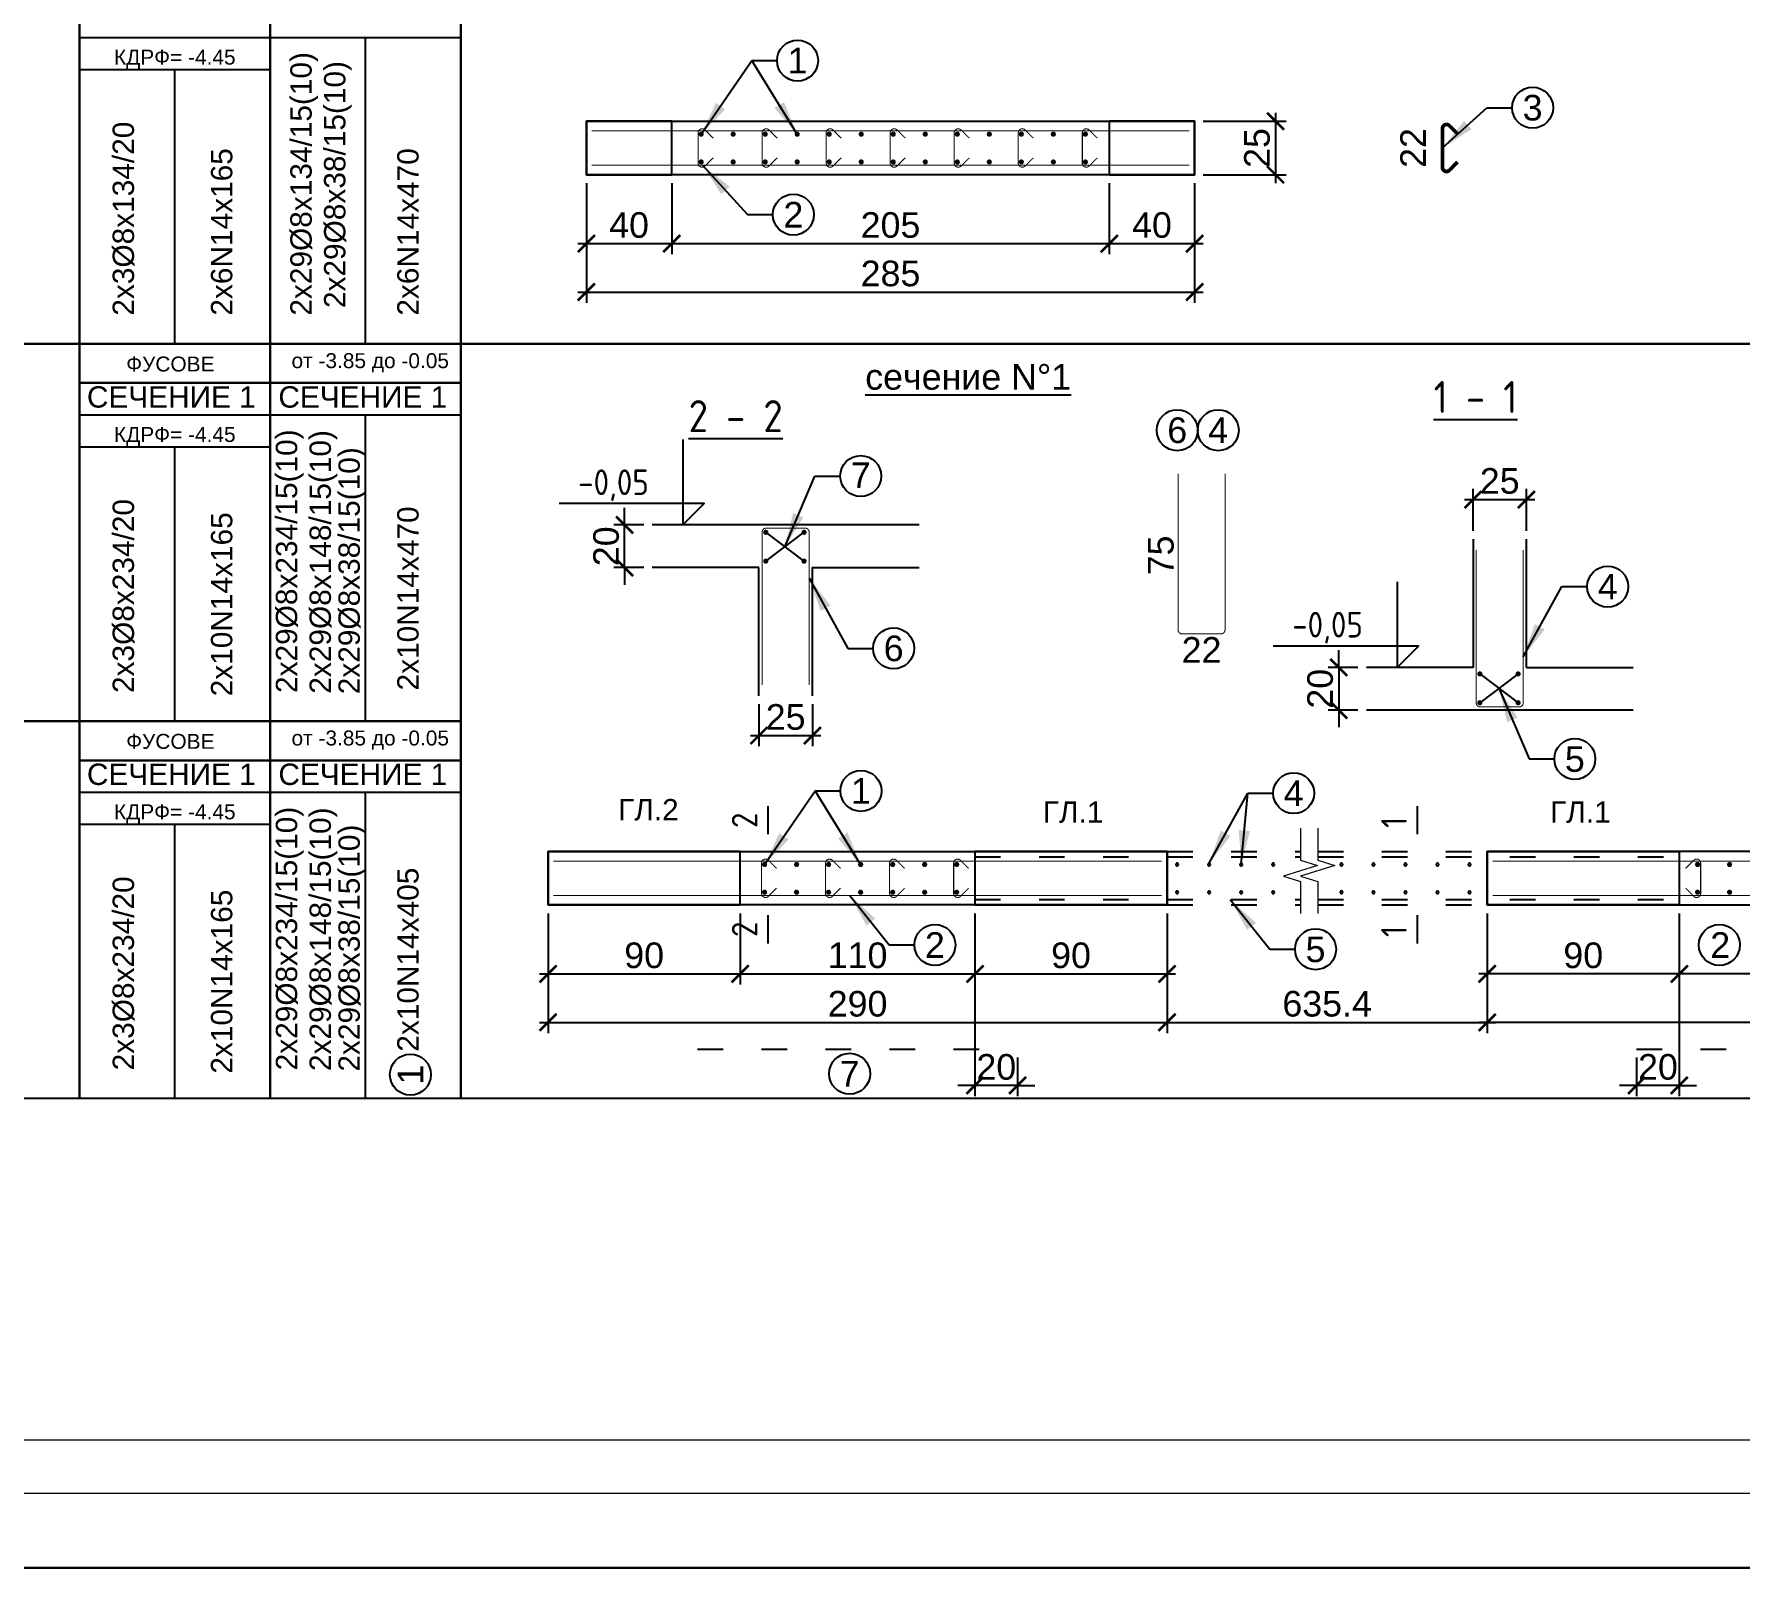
# Model space of a CAD drawing. Header units: millimetres. Extents: x 879 to 91735, y -13728 to 454.
# Drawn here: x 10266 to 11065, y -13728 to -13010 of the extents above; entities that cross this region are included whole.
import ezdxf
from ezdxf.enums import TextEntityAlignment as Align

# ---------------------------------------------------------------- set-up
doc = ezdxf.new("R2010")
doc.units = ezdxf.units.MM
doc.linetypes.add('ACAD_ISO03W100', pattern=[30, 12, -18])
for name, color, linetype, lineweight in [('0_txt', 7, 'Continuous', 18), ('k_dim', 2, 'Continuous', 18), ('TABLICA', 40, 'Continuous', 30)]:
    doc.layers.add(name, color=color, linetype=linetype, lineweight=lineweight)
for name, color, linetype in [('1K_SHA', 134, 'Continuous'), ('k_arm', 40, 'Continuous'), ('k_dim_arm', 54, 'Continuous'), ('k_nadpisi', 8, 'Continuous'), ('KTX', 1, 'Continuous'), ('KTXTXT', 4, 'Continuous')]:
    doc.layers.add(name, color=color, linetype=linetype)
doc.styles.add('ARIAL', font='ARIAL.TTF')
doc.styles.add('DIM', font='romans.shx', dxfattribs={"width": 0.85})
doc.styles.get("Standard").update_dxf_attribs({"font": 'TAHOMA.TTF'})
doc.dimstyles.new('k_', dxfattribs={"dimscale": 4, "dimtxt": 3, "dimasz": 2, "dimexe": 1.25, "dimexo": 1, "dimtad": 1, "dimdec": 1, "dimrnd": 0.5, "dimtxsty": 'Standard', "dimblk": 'ARCHTICK', "dimcen": 2.5, "dimdle": 1, "dimclrd": 8, "dimclre": 8, "dimclrt": 256, "dimadec": 1, "dimazin": 0, "dimtfac": 1, "dimtdec": 1, "dimtix": 1, "dimtmove": 0, "dimatfit": 3, "dimfxl": 0, "dimarcsym": 0})
doc.dimstyles.new('k_arm 1', dxfattribs={"dimscale": 5, "dimtxt": 2.4, "dimasz": 1.125, "dimexe": 1.25, "dimexo": 1.2, "dimgap": 1.6, "dimtad": 1, "dimdec": 0, "dimrnd": 0.5, "dimtxsty": 'Standard', "dimblk": 'ARCHTICK', "dimcen": 2.5, "dimse1": 1, "dimse2": 1, "dimsd1": 1, "dimsd2": 1, "dimclrd": 9, "dimclre": 8, "dimclrt": 256, "dimadec": 1, "dimazin": 0, "dimtfac": 1, "dimtdec": 0, "dimtix": 1, "dimtofl": 0, "dimtmove": 2, "dimatfit": 3, "dimfxl": 0, "dimarcsym": 0})
doc.dimstyles.new('k_zoni', dxfattribs={"dimscale": 4, "dimtxt": 2.5, "dimasz": 4, "dimexe": 0, "dimexo": 0, "dimtad": 1, "dimdec": 1, "dimrnd": 1, "dimtxsty": 'Standard', "dimcen": 2.5, "dimse1": 1, "dimse2": 1, "dimclrd": 256, "dimclre": 8, "dimclrt": 256, "dimadec": 1, "dimazin": 0, "dimtfac": 1, "dimtdec": 1, "dimtix": 1, "dimtmove": 0, "dimatfit": 3, "dimfxl": 0, "dimarcsym": 0})

# ---------------------------------------------------------------- blocks, each defined once
blk = doc.blocks.new('_ARCHTICK')
at = {"color": 0, "linetype": 'ByBlock', "const_width": 0.15}
blk.add_lwpolyline([(-0.5, -0.5), (0.5, 0.5)], dxfattribs=at)
blk = doc.blocks.new('*D1525')
at = {"layer": 'Defpoints', "color": 0}
for p in [(10524.52, -13075.86), (10564.52, -13075.86), (10564.52, -13108.14)]:
    blk.add_point(p, dxfattribs=at)
at = {"layer": 'k_nadpisi', "color": 8, "lineweight": -2}
for p, q in [((10524.52, -13079.86), (10524.52, -13113.14)), ((10564.52, -13079.86), (10564.52, -13113.14)), ((10520.52, -13108.14), (10568.52, -13108.14))]:
    blk.add_line(p, q, dxfattribs=at)
at = {"layer": 'k_nadpisi', "color": 8, "lineweight": -2, "xscale": 8, "yscale": 8, "zscale": 8, "rotation": 180}
blk.add_blockref('_ARCHTICK', (10524.52, -13108.14), dxfattribs=at)
at = {"layer": 'k_nadpisi', "color": 8, "lineweight": -2, "xscale": 8, "yscale": 8, "zscale": 8}
blk.add_blockref('_ARCHTICK', (10564.52, -13108.14), dxfattribs=at)
at = {"layer": 'k_nadpisi', "insert": (10544.52, -13099.51), "char_height": 12, "attachment_point": 5, "style": 'ARIAL'}
blk.add_mtext('40', dxfattribs=at)
blk = doc.blocks.new('*D1526')
at = {"layer": 'Defpoints', "color": 0}
for p in [(10564.52, -13075.86), (10769.52, -13075.86), (10769.52, -13108.14)]:
    blk.add_point(p, dxfattribs=at)
at = {"layer": 'k_nadpisi', "color": 8, "lineweight": -2}
for p, q in [((10564.52, -13079.86), (10564.52, -13113.14)), ((10769.52, -13079.86), (10769.52, -13113.14)), ((10560.52, -13108.14), (10773.52, -13108.14))]:
    blk.add_line(p, q, dxfattribs=at)
at = {"layer": 'k_nadpisi', "color": 8, "lineweight": -2, "xscale": 8, "yscale": 8, "zscale": 8, "rotation": 180}
blk.add_blockref('_ARCHTICK', (10564.52, -13108.14), dxfattribs=at)
at = {"layer": 'k_nadpisi', "color": 8, "lineweight": -2, "xscale": 8, "yscale": 8, "zscale": 8}
blk.add_blockref('_ARCHTICK', (10769.52, -13108.14), dxfattribs=at)
at = {"layer": 'k_nadpisi', "insert": (10667.02, -13099.51), "char_height": 12, "attachment_point": 5, "style": 'ARIAL'}
blk.add_mtext('205', dxfattribs=at)
blk = doc.blocks.new('*D1527')
at = {"layer": 'Defpoints', "color": 0}
for p in [(10769.52, -13075.86), (10809.52, -13075.86), (10809.52, -13108.14)]:
    blk.add_point(p, dxfattribs=at)
at = {"layer": 'k_nadpisi', "color": 8, "lineweight": -2}
for p, q in [((10769.52, -13079.86), (10769.52, -13113.14)), ((10809.52, -13079.86), (10809.52, -13113.14)), ((10765.52, -13108.14), (10813.52, -13108.14))]:
    blk.add_line(p, q, dxfattribs=at)
at = {"layer": 'k_nadpisi', "color": 8, "lineweight": -2, "xscale": 8, "yscale": 8, "zscale": 8, "rotation": 180}
blk.add_blockref('_ARCHTICK', (10769.52, -13108.14), dxfattribs=at)
at = {"layer": 'k_nadpisi', "color": 8, "lineweight": -2, "xscale": 8, "yscale": 8, "zscale": 8}
blk.add_blockref('_ARCHTICK', (10809.52, -13108.14), dxfattribs=at)
at = {"layer": 'k_nadpisi', "insert": (10789.52, -13099.51), "char_height": 12, "attachment_point": 5, "style": 'ARIAL'}
blk.add_mtext('40', dxfattribs=at)
blk = doc.blocks.new('*D1528')
at = {"layer": 'Defpoints', "color": 0}
for p in [(10524.52, -13075.86), (10809.52, -13075.86), (10809.52, -13130.83)]:
    blk.add_point(p, dxfattribs=at)
at = {"layer": 'k_nadpisi', "color": 8, "lineweight": -2}
for p, q in [((10524.52, -13079.86), (10524.52, -13135.83)), ((10809.52, -13079.86), (10809.52, -13135.83)), ((10520.52, -13130.83), (10813.52, -13130.83))]:
    blk.add_line(p, q, dxfattribs=at)
at = {"layer": 'k_nadpisi', "color": 8, "lineweight": -2, "xscale": 8, "yscale": 8, "zscale": 8, "rotation": 180}
blk.add_blockref('_ARCHTICK', (10524.52, -13130.83), dxfattribs=at)
at = {"layer": 'k_nadpisi', "color": 8, "lineweight": -2, "xscale": 8, "yscale": 8, "zscale": 8}
blk.add_blockref('_ARCHTICK', (10809.52, -13130.83), dxfattribs=at)
at = {"layer": 'k_nadpisi', "insert": (10667.02, -13122.2), "char_height": 12, "attachment_point": 5, "style": 'ARIAL'}
blk.add_mtext('285', dxfattribs=at)
blk = doc.blocks.new('*D1529')
at = {"layer": 'Defpoints', "color": 0}
for p in [(10809.52, -13050.86), (10809.52, -13075.86), (10847.4, -13075.86)]:
    blk.add_point(p, dxfattribs=at)
at = {"layer": 'k_nadpisi', "color": 8, "lineweight": -2}
for p, q in [((10813.52, -13050.86), (10852.4, -13050.86)), ((10847.4, -13046.86), (10847.4, -13079.86)), ((10813.52, -13075.86), (10852.4, -13075.86))]:
    blk.add_line(p, q, dxfattribs=at)
at = {"layer": 'k_nadpisi', "color": 8, "lineweight": -2, "xscale": 8, "yscale": 8, "zscale": 8}
for p, rotation in [((10847.4, -13050.86), 90), ((10847.4, -13075.86), 270)]:
    blk.add_blockref('_ARCHTICK', p, dxfattribs=dict(at, rotation=rotation))
at = {"layer": 'k_nadpisi', "insert": (10838.77, -13063.36), "char_height": 12, "attachment_point": 5, "rotation": 90, "style": 'ARIAL'}
blk.add_mtext('25', dxfattribs=at)
blk = doc.blocks.new('*D1530')
at = {"layer": 'Defpoints', "color": 0}
for p in [(10927.52, -13052.36), (10925.88, -13074.36), (10927.52, -13074.36)]:
    blk.add_point(p, dxfattribs=at)
at = {"layer": 'k_nadpisi', "insert": (10911.86, -13063.36), "char_height": 12, "attachment_point": 5, "rotation": 90, "style": 'ARIAL'}
blk.add_mtext('22', dxfattribs=at)
blk = doc.blocks.new('*D1563')
at = {"layer": 'Defpoints', "color": 0}
for p in [(10506.59, -13417.93), (10596.59, -13417.93), (10596.59, -13450.21)]:
    blk.add_point(p, dxfattribs=at)
at = {"layer": 'k_nadpisi', "color": 8, "lineweight": -2}
for p, q in [((10506.59, -13421.93), (10506.59, -13455.21)), ((10596.59, -13421.93), (10596.59, -13455.21)), ((10502.59, -13450.21), (10600.59, -13450.21))]:
    blk.add_line(p, q, dxfattribs=at)
at = {"layer": 'k_nadpisi', "color": 8, "lineweight": -2, "xscale": 8, "yscale": 8, "zscale": 8, "rotation": 180}
blk.add_blockref('_ARCHTICK', (10506.59, -13450.21), dxfattribs=at)
at = {"layer": 'k_nadpisi', "color": 8, "lineweight": -2, "xscale": 8, "yscale": 8, "zscale": 8}
blk.add_blockref('_ARCHTICK', (10596.59, -13450.21), dxfattribs=at)
at = {"layer": 'k_nadpisi', "insert": (10551.59, -13441.58), "char_height": 12, "attachment_point": 5, "style": 'ARIAL'}
blk.add_mtext('90', dxfattribs=at)
blk = doc.blocks.new('*D1564')
at = {"layer": 'Defpoints', "color": 0}
for p in [(10596.59, -13417.93), (10706.59, -13417.93), (10706.59, -13450.21)]:
    blk.add_point(p, dxfattribs=at)
at = {"layer": 'k_nadpisi', "color": 8, "lineweight": -2}
for p, q in [((10596.59, -13421.93), (10596.59, -13455.21)), ((10706.59, -13421.93), (10706.59, -13455.21)), ((10592.59, -13450.21), (10710.59, -13450.21))]:
    blk.add_line(p, q, dxfattribs=at)
at = {"layer": 'k_nadpisi', "color": 8, "lineweight": -2, "xscale": 8, "yscale": 8, "zscale": 8, "rotation": 180}
blk.add_blockref('_ARCHTICK', (10596.59, -13450.21), dxfattribs=at)
at = {"layer": 'k_nadpisi', "color": 8, "lineweight": -2, "xscale": 8, "yscale": 8, "zscale": 8}
blk.add_blockref('_ARCHTICK', (10706.59, -13450.21), dxfattribs=at)
at = {"layer": 'k_nadpisi', "insert": (10651.59, -13441.58), "char_height": 12, "attachment_point": 5, "style": 'ARIAL'}
blk.add_mtext('110', dxfattribs=at)
blk = doc.blocks.new('*D1565')
at = {"layer": 'Defpoints', "color": 0}
for p in [(10706.59, -13417.93), (10796.59, -13417.93), (10796.59, -13450.21)]:
    blk.add_point(p, dxfattribs=at)
at = {"layer": 'k_nadpisi', "color": 8, "lineweight": -2}
for p, q in [((10706.59, -13421.93), (10706.59, -13455.21)), ((10796.59, -13421.93), (10796.59, -13455.21)), ((10702.59, -13450.21), (10800.59, -13450.21))]:
    blk.add_line(p, q, dxfattribs=at)
at = {"layer": 'k_nadpisi', "color": 8, "lineweight": -2, "xscale": 8, "yscale": 8, "zscale": 8, "rotation": 180}
blk.add_blockref('_ARCHTICK', (10706.59, -13450.21), dxfattribs=at)
at = {"layer": 'k_nadpisi', "color": 8, "lineweight": -2, "xscale": 8, "yscale": 8, "zscale": 8}
blk.add_blockref('_ARCHTICK', (10796.59, -13450.21), dxfattribs=at)
at = {"layer": 'k_nadpisi', "insert": (10751.59, -13441.58), "char_height": 12, "attachment_point": 5, "style": 'ARIAL'}
blk.add_mtext('90', dxfattribs=at)
blk = doc.blocks.new('*D1566')
at = {"layer": 'Defpoints', "color": 0}
for p in [(10506.59, -13417.93), (10796.59, -13417.93), (10796.59, -13472.9)]:
    blk.add_point(p, dxfattribs=at)
at = {"layer": 'k_nadpisi', "color": 8, "lineweight": -2}
for p, q in [((10506.59, -13421.93), (10506.59, -13477.9)), ((10796.59, -13421.93), (10796.59, -13477.9)), ((10502.59, -13472.9), (10800.59, -13472.9))]:
    blk.add_line(p, q, dxfattribs=at)
at = {"layer": 'k_nadpisi', "color": 8, "lineweight": -2, "xscale": 8, "yscale": 8, "zscale": 8, "rotation": 180}
blk.add_blockref('_ARCHTICK', (10506.59, -13472.9), dxfattribs=at)
at = {"layer": 'k_nadpisi', "color": 8, "lineweight": -2, "xscale": 8, "yscale": 8, "zscale": 8}
blk.add_blockref('_ARCHTICK', (10796.59, -13472.9), dxfattribs=at)
at = {"layer": 'k_nadpisi', "insert": (10651.59, -13464.28), "char_height": 12, "attachment_point": 5, "style": 'ARIAL'}
blk.add_mtext('290', dxfattribs=at)
blk = doc.blocks.new('*D1569')
at = {"layer": 'Defpoints', "color": 0}
for p in [(11036.59, -13417.93), (11146.59, -13417.93), (11036.59, -13450.21)]:
    blk.add_point(p, dxfattribs=at)
at = {"layer": 'k_nadpisi', "color": 8, "lineweight": -2}
for p, q in [((11036.59, -13421.93), (11036.59, -13455.21)), ((11146.59, -13421.93), (11146.59, -13455.21)), ((11150.59, -13450.21), (11032.59, -13450.21))]:
    blk.add_line(p, q, dxfattribs=at)
at = {"layer": 'k_nadpisi', "color": 8, "lineweight": -2, "xscale": 8, "yscale": 8, "zscale": 8, "rotation": 180}
blk.add_blockref('_ARCHTICK', (11036.59, -13450.21), dxfattribs=at)
at = {"layer": 'k_nadpisi', "color": 8, "lineweight": -2, "xscale": 8, "yscale": 8, "zscale": 8}
blk.add_blockref('_ARCHTICK', (11146.59, -13450.21), dxfattribs=at)
at = {"layer": 'k_nadpisi', "insert": (11091.59, -13441.58), "char_height": 12, "attachment_point": 5, "style": 'ARIAL'}
blk.add_mtext('110', dxfattribs=at)
blk = doc.blocks.new('*D1570')
at = {"layer": 'Defpoints', "color": 0}
for p in [(10946.59, -13417.93), (11036.59, -13417.93), (10946.59, -13450.21)]:
    blk.add_point(p, dxfattribs=at)
at = {"layer": 'k_nadpisi', "color": 8, "lineweight": -2}
for p, q in [((10946.59, -13421.93), (10946.59, -13455.21)), ((11036.59, -13421.93), (11036.59, -13455.21)), ((11040.59, -13450.21), (10942.59, -13450.21))]:
    blk.add_line(p, q, dxfattribs=at)
at = {"layer": 'k_nadpisi', "color": 8, "lineweight": -2, "xscale": 8, "yscale": 8, "zscale": 8, "rotation": 180}
blk.add_blockref('_ARCHTICK', (10946.59, -13450.21), dxfattribs=at)
at = {"layer": 'k_nadpisi', "color": 8, "lineweight": -2, "xscale": 8, "yscale": 8, "zscale": 8}
blk.add_blockref('_ARCHTICK', (11036.59, -13450.21), dxfattribs=at)
at = {"layer": 'k_nadpisi', "insert": (10991.59, -13441.58), "char_height": 12, "attachment_point": 5, "style": 'ARIAL'}
blk.add_mtext('90', dxfattribs=at)
blk = doc.blocks.new('*D1571')
at = {"layer": 'Defpoints', "color": 0}
for p in [(10946.59, -13417.93), (11236.59, -13417.93), (10946.59, -13472.9)]:
    blk.add_point(p, dxfattribs=at)
at = {"layer": 'k_nadpisi', "color": 8, "lineweight": -2}
for p, q in [((10946.59, -13421.93), (10946.59, -13477.9)), ((11236.59, -13421.93), (11236.59, -13477.9)), ((11240.59, -13472.9), (10942.59, -13472.9))]:
    blk.add_line(p, q, dxfattribs=at)
at = {"layer": 'k_nadpisi', "color": 8, "lineweight": -2, "xscale": 8, "yscale": 8, "zscale": 8, "rotation": 180}
blk.add_blockref('_ARCHTICK', (10946.59, -13472.9), dxfattribs=at)
at = {"layer": 'k_nadpisi', "color": 8, "lineweight": -2, "xscale": 8, "yscale": 8, "zscale": 8}
blk.add_blockref('_ARCHTICK', (11236.59, -13472.9), dxfattribs=at)
at = {"layer": 'k_nadpisi', "insert": (11091.59, -13464.28), "char_height": 12, "attachment_point": 5, "style": 'ARIAL'}
blk.add_mtext('290', dxfattribs=at)
blk = doc.blocks.new('*D1574')
at = {"layer": 'Defpoints', "color": 0}
for p in [(10796.59, -13417.93), (10946.59, -13417.93), (10946.59, -13472.9)]:
    blk.add_point(p, dxfattribs=at)
at = {"layer": 'k_nadpisi', "color": 8, "lineweight": -2}
for p, q in [((10796.59, -13421.93), (10796.59, -13477.9)), ((10946.59, -13421.93), (10946.59, -13477.9)), ((10792.59, -13472.9), (10950.59, -13472.9))]:
    blk.add_line(p, q, dxfattribs=at)
at = {"layer": 'k_nadpisi', "color": 8, "lineweight": -2, "xscale": 8, "yscale": 8, "zscale": 8, "rotation": 180}
blk.add_blockref('_ARCHTICK', (10796.59, -13472.9), dxfattribs=at)
at = {"layer": 'k_nadpisi', "color": 8, "lineweight": -2, "xscale": 8, "yscale": 8, "zscale": 8}
blk.add_blockref('_ARCHTICK', (10946.59, -13472.9), dxfattribs=at)
at = {"layer": 'k_nadpisi', "insert": (10871.59, -13464.27), "char_height": 12, "attachment_point": 5, "style": 'ARIAL'}
blk.add_mtext('635.4', dxfattribs=at)
blk = doc.blocks.new('*D1576')
at = {"layer": 'Defpoints', "color": 0}
for p in [(10889.95, -13306.65), (10877, -13326.65), (10889.95, -13326.65)]:
    blk.add_point(p, dxfattribs=at)
at = {"layer": 'k_nadpisi', "color": 8, "lineweight": -2}
for p, q in [((10877, -13306.65), (10877, -13298.65)), ((10885.95, -13306.65), (10872, -13306.65)), ((10877, -13306.65), (10877, -13326.65)), ((10885.95, -13326.65), (10872, -13326.65)), ((10877, -13326.65), (10877, -13334.65))]:
    blk.add_line(p, q, dxfattribs=at)
at = {"layer": 'k_nadpisi', "color": 8, "lineweight": -2, "xscale": 8, "yscale": 8, "zscale": 8}
for p, rotation in [((10877, -13306.65), 270), ((10877, -13326.65), 90)]:
    blk.add_blockref('_ARCHTICK', p, dxfattribs=dict(at, rotation=rotation))
at = {"layer": 'k_nadpisi', "insert": (10868.37, -13316.65), "char_height": 12, "attachment_point": 5, "rotation": 90, "style": 'ARIAL'}
blk.add_mtext('20', dxfattribs=at)
blk = doc.blocks.new('*D1577')
at = {"layer": 'Defpoints', "color": 0}
for p in [(10964.95, -13228.01), (10939.95, -13246.65), (10964.95, -13246.65)]:
    blk.add_point(p, dxfattribs=at)
at = {"layer": 'k_nadpisi', "color": 8, "lineweight": -2}
for p, q in [((10939.95, -13242.65), (10939.95, -13223.01)), ((10964.95, -13242.65), (10964.95, -13223.01)), ((10935.95, -13228.01), (10968.95, -13228.01))]:
    blk.add_line(p, q, dxfattribs=at)
at = {"layer": 'k_nadpisi', "color": 8, "lineweight": -2, "xscale": 8, "yscale": 8, "zscale": 8, "rotation": 180}
blk.add_blockref('_ARCHTICK', (10939.95, -13228.01), dxfattribs=at)
at = {"layer": 'k_nadpisi', "color": 8, "lineweight": -2, "xscale": 8, "yscale": 8, "zscale": 8}
blk.add_blockref('_ARCHTICK', (10964.95, -13228.01), dxfattribs=at)
at = {"layer": 'k_nadpisi', "insert": (10952.45, -13219.38), "char_height": 12, "attachment_point": 5, "style": 'ARIAL'}
blk.add_mtext('25', dxfattribs=at)
blk = doc.blocks.new('*D1578')
at = {"layer": 'Defpoints', "color": 0}
for p in [(10801.76, -13215.95), (10801.76, -13290.95), (10812.76, -13290.95)]:
    blk.add_point(p, dxfattribs=at)
at = {"layer": 'k_nadpisi', "insert": (10793.76, -13254.2), "char_height": 12, "attachment_point": 5, "rotation": 90, "style": 'ARIAL'}
blk.add_mtext('75', dxfattribs=at)
blk = doc.blocks.new('*D1579')
at = {"layer": 'Defpoints', "color": 0}
for p in [(10801.76, -13289.07), (10823.76, -13289.07), (10823.76, -13312.49)]:
    blk.add_point(p, dxfattribs=at)
at = {"layer": 'k_nadpisi', "insert": (10812.76, -13298.46), "char_height": 12, "attachment_point": 5, "style": 'ARIAL'}
blk.add_mtext('22', dxfattribs=at)
blk = doc.blocks.new('*D1581')
at = {"layer": 'Defpoints', "color": 0}
for p in [(10542.43, -13239.92), (10555.39, -13239.92), (10555.39, -13259.92)]:
    blk.add_point(p, dxfattribs=at)
at = {"layer": 'k_nadpisi', "color": 8, "lineweight": -2}
for p, q in [((10542.43, -13239.92), (10542.43, -13231.92)), ((10551.39, -13239.92), (10537.43, -13239.92)), ((10542.43, -13259.92), (10542.43, -13239.92)), ((10551.39, -13259.92), (10537.43, -13259.92)), ((10542.43, -13259.92), (10542.43, -13267.92))]:
    blk.add_line(p, q, dxfattribs=at)
at = {"layer": 'k_nadpisi', "color": 8, "lineweight": -2, "xscale": 8, "yscale": 8, "zscale": 8}
for p, rotation in [((10542.43, -13239.92), 270), ((10542.43, -13259.92), 90)]:
    blk.add_blockref('_ARCHTICK', p, dxfattribs=dict(at, rotation=rotation))
at = {"layer": 'k_nadpisi', "insert": (10533.81, -13249.92), "char_height": 12, "attachment_point": 5, "rotation": 90, "style": 'ARIAL'}
blk.add_mtext('20', dxfattribs=at)
blk = doc.blocks.new('*D1582')
at = {"layer": 'Defpoints', "color": 0}
for p in [(10605.39, -13319.92), (10630.39, -13319.92), (10630.39, -13338.56)]:
    blk.add_point(p, dxfattribs=at)
at = {"layer": 'k_nadpisi', "color": 8, "lineweight": -2}
for p, q in [((10605.39, -13323.92), (10605.39, -13343.56)), ((10630.39, -13323.92), (10630.39, -13343.56)), ((10601.39, -13338.56), (10634.39, -13338.56))]:
    blk.add_line(p, q, dxfattribs=at)
at = {"layer": 'k_nadpisi', "color": 8, "lineweight": -2, "xscale": 8, "yscale": 8, "zscale": 8, "rotation": 180}
blk.add_blockref('_ARCHTICK', (10605.39, -13338.56), dxfattribs=at)
at = {"layer": 'k_nadpisi', "color": 8, "lineweight": -2, "xscale": 8, "yscale": 8, "zscale": 8}
blk.add_blockref('_ARCHTICK', (10630.39, -13338.56), dxfattribs=at)
at = {"layer": 'k_nadpisi', "insert": (10617.89, -13329.94), "char_height": 12, "attachment_point": 5, "style": 'ARIAL'}
blk.add_mtext('25', dxfattribs=at)
blk = doc.blocks.new('*D1583')
at = {"layer": 'Defpoints', "color": 0}
for p in [(10706.59, -13417.93), (10726.59, -13485.43), (10706.59, -13502.47)]:
    blk.add_point(p, dxfattribs=at)
at = {"layer": 'k_nadpisi', "color": 8, "lineweight": -2}
for p, q in [((10706.59, -13421.93), (10706.59, -13507.47)), ((10726.59, -13489.43), (10726.59, -13507.47)), ((10706.59, -13502.47), (10698.59, -13502.47)), ((10726.59, -13502.47), (10706.59, -13502.47)), ((10726.59, -13502.47), (10734.59, -13502.47))]:
    blk.add_line(p, q, dxfattribs=at)
at = {"layer": 'k_nadpisi', "color": 8, "lineweight": -2, "xscale": 8, "yscale": 8, "zscale": 8}
blk.add_blockref('_ARCHTICK', (10706.59, -13502.47), dxfattribs=at)
at = {"layer": 'k_nadpisi', "color": 8, "lineweight": -2, "xscale": 8, "yscale": 8, "zscale": 8, "rotation": 180}
blk.add_blockref('_ARCHTICK', (10726.59, -13502.47), dxfattribs=at)
at = {"layer": 'k_nadpisi', "insert": (10716.59, -13493.85), "char_height": 12, "attachment_point": 5, "style": 'ARIAL'}
blk.add_mtext('20', dxfattribs=at)
blk = doc.blocks.new('*D1584')
at = {"layer": 'Defpoints', "color": 0}
for p in [(11036.59, -13417.93), (11016.59, -13485.43), (11016.59, -13502.46)]:
    blk.add_point(p, dxfattribs=at)
at = {"layer": 'k_nadpisi', "color": 8, "lineweight": -2}
for p, q in [((11036.59, -13421.93), (11036.59, -13507.46)), ((11016.59, -13489.43), (11016.59, -13507.46)), ((11016.59, -13502.46), (11008.59, -13502.46)), ((11036.59, -13502.46), (11016.59, -13502.46)), ((11036.59, -13502.46), (11044.59, -13502.46))]:
    blk.add_line(p, q, dxfattribs=at)
at = {"layer": 'k_nadpisi', "color": 8, "lineweight": -2, "xscale": 8, "yscale": 8, "zscale": 8}
blk.add_blockref('_ARCHTICK', (11016.59, -13502.46), dxfattribs=at)
at = {"layer": 'k_nadpisi', "color": 8, "lineweight": -2, "xscale": 8, "yscale": 8, "zscale": 8, "rotation": 180}
blk.add_blockref('_ARCHTICK', (11036.59, -13502.46), dxfattribs=at)
at = {"layer": 'k_nadpisi', "insert": (11026.59, -13493.84), "char_height": 12, "attachment_point": 5, "style": 'ARIAL'}
blk.add_mtext('20', dxfattribs=at)

msp = doc.modelspace()

# ---------------------------------------------------------------- linework, layer by layer
at = {"layer": '0_txt'}
msp.add_lwpolyline([(7612.993, -13693.429), (13863.775, -13693.429), (13863.775, -10763.429), (7612.993, -10763.429), (7612.993, -13693.429)], dxfattribs=at)
msp.add_lwpolyline([(7637.993, -13668.429), (13838.775, -13668.429), (13838.775, -10788.429), (7637.993, -10788.429)], close=True, dxfattribs=at)
at = {"layer": '1K_SHA'}
for points in [[(10524.516, -13050.858), (10809.516, -13050.858), (10809.516, -13075.858), (10524.516, -13075.858), (10524.516, -13050.858)], [(10680.386, -13239.923), (10555.386, -13239.923)], [(10939.955, -13246.645), (10939.955, -13306.645)], [(10964.955, -13306.645), (10964.955, -13246.645)], [(10605.386, -13259.923), (10555.386, -13259.923)], [(10605.386, -13319.923), (10605.386, -13259.923)], [(10630.386, -13259.923), (10630.386, -13319.923)], [(10630.386, -13259.923), (10680.386, -13259.923)], [(10939.955, -13306.645), (10889.955, -13306.645)], [(10964.955, -13306.645), (11014.955, -13306.645)], [(11014.955, -13326.645), (10889.955, -13326.645)], [(10506.591, -13392.934), (10796.591, -13392.934), (10796.591, -13417.934), (10506.591, -13417.934), (10506.591, -13392.934)], [(11236.591, -13392.934), (10946.591, -13392.934), (10946.591, -13417.934), (11236.591, -13417.934), (11236.591, -13392.934)]]:
    msp.add_lwpolyline(points, dxfattribs=at)
for points in [[(10524.516, -13075.858), (10564.516, -13075.858), (10564.516, -13050.858), (10524.516, -13050.858)], [(10769.516, -13075.858), (10809.516, -13075.858), (10809.516, -13050.858), (10769.516, -13050.858)], [(10506.591, -13417.934), (10596.591, -13417.934), (10596.591, -13392.934), (10506.591, -13392.934)], [(10706.591, -13417.934), (10796.591, -13417.934), (10796.591, -13392.934), (10706.591, -13392.934)], [(11036.591, -13417.934), (10946.591, -13417.934), (10946.591, -13392.934), (11036.591, -13392.934)]]:
    msp.add_lwpolyline(points, close=True, dxfattribs=at)
at = {"layer": '1K_SHA', "linetype": 'ACAD_ISO03W100'}
for points in [[(10796.591, -13392.934), (10859.094, -13392.934)], [(10867.177, -13392.934), (10946.591, -13392.934)], [(10796.591, -13417.934), (10859.094, -13417.934)], [(10867.177, -13417.934), (10946.591, -13417.934)]]:
    msp.add_lwpolyline(points, dxfattribs=at)
at = {"layer": 'k_arm', "color": 2, "const_width": 0.5}
for points in [[(10527.016, -13055.358), (10807.016, -13055.363)], [(10527.016, -13071.359), (10807.016, -13071.354)], [(10509.091, -13397.433), (10794.091, -13397.438)], [(11234.091, -13397.433), (10949.091, -13397.438)], [(10509.091, -13413.434), (10794.091, -13413.43)], [(11234.091, -13413.434), (10949.091, -13413.43)]]:
    msp.add_lwpolyline(points, dxfattribs=at)
for points in [[(10583.936, -13067.95), (10580.077, -13071.809, -0.6681786), (10576.876, -13070.483), (10576.876, -13056.233, -0.6681786), (10580.077, -13054.907), (10583.936, -13058.766)], [(10613.936, -13067.95), (10610.077, -13071.809, -0.6681786), (10606.876, -13070.483), (10606.876, -13056.233, -0.6681786), (10610.077, -13054.907), (10613.936, -13058.766)], [(10643.936, -13067.95), (10640.077, -13071.809, -0.6681786), (10636.876, -13070.483), (10636.876, -13056.233, -0.6681786), (10640.077, -13054.907), (10643.936, -13058.766)], [(10673.936, -13067.95), (10670.077, -13071.809, -0.6681786), (10666.876, -13070.483), (10666.876, -13056.233, -0.6681786), (10670.077, -13054.907), (10673.936, -13058.766)], [(10703.936, -13067.95), (10700.077, -13071.809, -0.6681786), (10696.876, -13070.483), (10696.876, -13056.233, -0.6681786), (10700.077, -13054.907), (10703.936, -13058.766)], [(10733.936, -13067.95), (10730.077, -13071.809, -0.6681786), (10726.876, -13070.483), (10726.876, -13056.233, -0.6681786), (10730.077, -13054.907), (10733.936, -13058.766)], [(10763.936, -13067.95), (10760.077, -13071.809, -0.6681786), (10756.876, -13070.483), (10756.876, -13056.233, -0.6681786), (10760.077, -13054.907), (10763.936, -13058.766)], [(10823.756, -13215.947), (10823.756, -13289.072, -0.4142136), (10821.881, -13290.947), (10803.631, -13290.947, -0.4142136), (10801.756, -13289.072), (10801.756, -13215.947)], [(10628.886, -13314.923), (10628.886, -13243.298, 0.4142136), (10627.011, -13241.423), (10608.761, -13241.423, 0.4142136), (10606.886, -13243.298), (10606.886, -13314.923)], [(10963.455, -13251.645), (10963.455, -13323.27, -0.4142136), (10961.58, -13325.145), (10943.33, -13325.145, -0.4142136), (10941.455, -13323.27), (10941.455, -13251.645)], [(10613.651, -13410.026), (10609.792, -13413.885, -0.6681786), (10606.591, -13412.559), (10606.591, -13398.309, -0.6681786), (10609.792, -13396.983), (10613.651, -13400.842)], [(10643.651, -13410.026), (10639.792, -13413.885, -0.6681786), (10636.591, -13412.559), (10636.591, -13398.309, -0.6681786), (10639.792, -13396.983), (10643.651, -13400.842)], [(10673.651, -13410.026), (10669.792, -13413.885, -0.6681786), (10666.591, -13412.559), (10666.591, -13398.309, -0.6681786), (10669.792, -13396.983), (10673.651, -13400.842)], [(10703.651, -13410.026), (10699.792, -13413.885, -0.6681786), (10696.591, -13412.559), (10696.591, -13398.309, -0.6681786), (10699.792, -13396.983), (10703.651, -13400.842)], [(11039.531, -13410.026), (11043.39, -13413.885, 0.6681786), (11046.591, -13412.559), (11046.591, -13398.309, 0.6681786), (11043.39, -13396.983), (11039.531, -13400.842)]]:
    msp.add_lwpolyline(points, format="xyb", dxfattribs=at)
at = {"layer": 'k_arm', "const_width": 1.2, "flags": 128}
for points in [[(10577.708, -13056.896, 1), (10578.908, -13056.896, 1)], [(10592.708, -13056.896, 1), (10593.908, -13056.896, 1)], [(10607.708, -13056.896, 1), (10608.908, -13056.896, 1)], [(10622.708, -13056.896, 1), (10623.908, -13056.896, 1)], [(10637.708, -13056.896, 1), (10638.908, -13056.896, 1)], [(10652.708, -13056.896, 1), (10653.908, -13056.896, 1)], [(10667.708, -13056.896, 1), (10668.908, -13056.896, 1)], [(10682.708, -13056.896, 1), (10683.908, -13056.896, 1)], [(10697.708, -13056.896, 1), (10698.908, -13056.896, 1)], [(10712.708, -13056.896, 1), (10713.908, -13056.896, 1)], [(10727.708, -13056.896, 1), (10728.908, -13056.896, 1)], [(10742.708, -13056.896, 1), (10743.908, -13056.896, 1)], [(10757.708, -13056.896, 1), (10758.908, -13056.896, 1)], [(10577.708, -13069.896, -1), (10578.908, -13069.896, -1)], [(10592.708, -13069.896, -1), (10593.908, -13069.896, -1)], [(10607.708, -13069.896, -1), (10608.908, -13069.896, -1)], [(10622.708, -13069.896, -1), (10623.908, -13069.896, -1)], [(10637.708, -13069.896, -1), (10638.908, -13069.896, -1)], [(10652.708, -13069.896, -1), (10653.908, -13069.896, -1)], [(10667.708, -13069.896, -1), (10668.908, -13069.896, -1)], [(10682.708, -13069.896, -1), (10683.908, -13069.896, -1)], [(10697.708, -13069.896, -1), (10698.908, -13069.896, -1)], [(10712.708, -13069.896, -1), (10713.908, -13069.896, -1)], [(10727.708, -13069.896, -1), (10728.908, -13069.896, -1)], [(10742.708, -13069.896, -1), (10743.908, -13069.896, -1)], [(10757.708, -13069.896, -1), (10758.908, -13069.896, -1)], [(10607.969, -13243.377, -1), (10609.169, -13243.377, -1)], [(10625.901, -13243.377, -1), (10627.101, -13243.377, -1)], [(10607.969, -13256.871, -1), (10609.169, -13256.871, -1)], [(10625.901, -13256.871, -1), (10627.101, -13256.871, -1)], [(10942.538, -13309.697, 1), (10943.738, -13309.697, 1)], [(10960.47, -13309.697, 1), (10961.67, -13309.697, 1)], [(10942.538, -13323.191, 1), (10943.738, -13323.191, 1)], [(10960.47, -13323.191, 1), (10961.67, -13323.191, 1)], [(10607.422, -13398.972, 1), (10608.622, -13398.972, 1)], [(10622.422, -13398.972, 1), (10623.622, -13398.972, 1)], [(10637.422, -13398.972, 1), (10638.622, -13398.972, 1)], [(10652.422, -13398.972, 1), (10653.622, -13398.972, 1)], [(10667.422, -13398.972, 1), (10668.622, -13398.972, 1)], [(10682.422, -13398.972, 1), (10683.622, -13398.972, 1)], [(10697.422, -13398.972, 1), (10698.622, -13398.972, 1)], [(11045.759, -13398.972, -1), (11044.559, -13398.972, -1)], [(11060.759, -13398.972, -1), (11059.559, -13398.972, -1)], [(10607.422, -13411.972, -1), (10608.622, -13411.972, -1)], [(10622.422, -13411.972, -1), (10623.622, -13411.972, -1)], [(10637.422, -13411.972, -1), (10638.622, -13411.972, -1)], [(10652.422, -13411.972, -1), (10653.622, -13411.972, -1)], [(10667.422, -13411.972, -1), (10668.622, -13411.972, -1)], [(10682.422, -13411.972, -1), (10683.622, -13411.972, -1)], [(10697.422, -13411.972, -1), (10698.622, -13411.972, -1)], [(11045.759, -13411.972, 1), (11044.559, -13411.972, 1)], [(11060.759, -13411.972, 1), (11059.559, -13411.972, 1)]]:
    msp.add_lwpolyline(points, format="xyb", close=True, dxfattribs=at)
at = {"layer": 'k_arm', "color": 2, "linetype": 'ACAD_ISO03W100'}
for points in [[(10706.591, -13395.433), (10859.094, -13395.436)], [(10867.177, -13395.436), (11036.591, -13395.438)], [(10706.591, -13415.434), (10859.094, -13415.432)], [(10867.177, -13415.432), (11036.591, -13415.43)], [(10576.591, -13485.426), (10726.591, -13485.426)], [(11016.591, -13485.426), (11166.591, -13485.426)]]:
    msp.add_lwpolyline(points, dxfattribs=at)
for points in [[(10800.708, -13398.972, 1), (10801.908, -13398.972, 1)], [(10815.708, -13398.972, 1), (10816.908, -13398.972, 1)], [(10830.708, -13398.972, 1), (10831.908, -13398.972, 1)], [(10845.708, -13398.972, 1), (10846.908, -13398.972, 1)], [(10877.695, -13398.972, 1), (10878.895, -13398.972, 1)], [(10892.695, -13398.972, 1), (10893.895, -13398.972, 1)], [(10907.695, -13398.972, 1), (10908.895, -13398.972, 1)], [(10922.695, -13398.972, 1), (10923.895, -13398.972, 1)], [(10937.695, -13398.972, 1), (10938.895, -13398.972, 1)], [(10800.708, -13411.972, -1), (10801.908, -13411.972, -1)], [(10815.708, -13411.972, -1), (10816.908, -13411.972, -1)], [(10830.708, -13411.972, -1), (10831.908, -13411.972, -1)], [(10845.708, -13411.972, -1), (10846.908, -13411.972, -1)], [(10877.695, -13411.972, -1), (10878.895, -13411.972, -1)], [(10892.695, -13411.972, -1), (10893.895, -13411.972, -1)], [(10907.695, -13411.972, -1), (10908.895, -13411.972, -1)], [(10922.695, -13411.972, -1), (10923.895, -13411.972, -1)], [(10937.695, -13411.972, -1), (10938.895, -13411.972, -1)]]:
    msp.add_lwpolyline(points, format="xyb", close=True, dxfattribs=at)
at = {"layer": 'k_dim'}
for points in [[(10859.094, -13381.877), (10859.094, -13396.877), (10867.094, -13399.377), (10851.094, -13404.377), (10859.094, -13406.877), (10859.094, -13421.877)], [(10867.177, -13381.877), (10867.177, -13396.877), (10875.177, -13399.377), (10859.177, -13404.377), (10867.177, -13406.877), (10867.177, -13421.877)]]:
    msp.add_lwpolyline(points, dxfattribs=at)
at = {"layer": 'k_dim_arm', "const_width": 1.75, "flags": 128}
msp.add_lwpolyline([(10932.704, -13069.95), (10928.845, -13073.809, -0.6681786), (10925.644, -13072.483), (10925.644, -13054.233, -0.6681786), (10928.845, -13052.907), (10932.704, -13056.766)], format="xyb", dxfattribs=at)
at = {"layer": 'k_dim_arm'}
for points in [[(10608.569, -13256.871), (10626.501, -13243.377)], [(10626.501, -13256.871), (10608.569, -13243.377)], [(10943.138, -13309.697), (10961.07, -13323.191)], [(10961.07, -13309.697), (10943.138, -13323.191)]]:
    msp.add_lwpolyline(points, dxfattribs=at)
for centre in [(10623.446, -13022.422), (10967.85, -13044.479), (10621.514, -13094.571), (10801.346, -13195.551), (10820.546, -13195.551), (10653.071, -13217.049), (11003.051, -13268.83), (10668.482, -13297.739), (10987.64, -13349.52), (10653.16, -13364.498), (10855.905, -13365.557), (10687.81, -13436.647), (10866.147, -13438.648), (11055.372, -13436.647), (10442.093, -13497.388), (10647.861, -13496.996)]:
    msp.add_circle(centre, 9.6, dxfattribs=at)
at = {"layer": 'k_nadpisi'}
for p, q in [((10465.705, -13011.689), (10286.96, -13011.689)), ((10421.019, -13155.094), (10421.019, -13011.689)), ((10376.333, -13026.689), (10286.96, -13026.689)), ((10331.647, -13155.094), (10331.647, -13026.689)), ((10465.705, -13188.436), (10286.96, -13188.436)), ((10421.019, -13331.84), (10421.019, -13188.436)), ((10376.333, -13203.436), (10286.96, -13203.436)), ((10331.647, -13331.84), (10331.647, -13203.436)), ((10465.705, -13365.182), (10286.96, -13365.182)), ((10421.019, -13508.587), (10421.019, -13365.182)), ((10376.333, -13380.182), (10286.96, -13380.182)), ((10331.647, -13508.587), (10331.647, -13380.182))]:
    msp.add_line(p, q, dxfattribs=at)
for points in [[(9550.406, -12978.347), (10286.96, -12978.347), (10286.96, -13155.094), (9550.406, -13155.094)], [(10465.705, -12978.347), (11085.09, -12978.347), (11085.09, -13155.094), (10465.705, -13155.094)], [(10286.96, -12996.689), (10376.333, -12996.689), (10376.333, -13155.094), (10286.96, -13155.094)], [(10376.333, -12996.689), (10465.705, -12996.689), (10465.705, -13155.094), (10376.333, -13155.094)], [(9550.406, -13155.094), (10286.96, -13155.094), (10286.96, -13331.84), (9550.406, -13331.84)], [(10286.96, -13155.094), (10376.333, -13155.094), (10376.333, -13173.436), (10286.96, -13173.436)], [(10376.333, -13155.094), (10465.705, -13155.094), (10465.705, -13173.436), (10376.333, -13173.436)], [(10286.96, -13173.436), (10376.333, -13173.436), (10376.333, -13331.84), (10286.96, -13331.84)], [(10376.333, -13173.436), (10465.705, -13173.436), (10465.705, -13331.84), (10376.333, -13331.84)], [(9550.406, -13331.84), (10286.96, -13331.84), (10286.96, -13508.587), (9550.406, -13508.587)], [(10286.96, -13331.84), (10376.333, -13331.84), (10376.333, -13350.182), (10286.96, -13350.182)], [(10376.333, -13331.84), (10465.705, -13331.84), (10465.705, -13350.182), (10376.333, -13350.182)], [(10286.96, -13350.182), (10376.333, -13350.182), (10376.333, -13508.587), (10286.96, -13508.587)], [(10376.333, -13350.182), (10465.705, -13350.182), (10465.705, -13508.587), (10376.333, -13508.587)]]:
    msp.add_lwpolyline(points, close=True, dxfattribs=at)
for points in [[(10376.333, -13011.156), (10376.333, -13155.094), (10286.96, -13155.094), (10286.96, -12978.347)], [(10376.333, -13187.903), (10376.333, -13331.84), (10286.96, -13331.84), (10286.96, -13155.094)], [(11085.09, -13508.587), (11085.09, -13508.587), (10465.705, -13508.587), (10465.705, -13155.094), (11085.09, -13155.094), (11085.09, -13356.603)], [(10376.333, -13364.65), (10376.333, -13508.587), (10286.96, -13508.587), (10286.96, -13331.84)]]:
    msp.add_lwpolyline(points, dxfattribs=at)
at = {"layer": 'KTX'}
for p, q in [((10609.679, -13384.825), (10609.679, -13371.625)), ((10913.901, -13384.825), (10913.901, -13371.625)), ((10609.679, -13435.898), (10609.679, -13422.698)), ((10913.901, -13435.898), (10913.901, -13422.698))]:
    msp.add_line(p, q, dxfattribs=at)
for points in [[(10569.752, -13199.923), (10569.752, -13239.923), (10579.752, -13229.923), (10511.752, -13229.923)], [(10904.321, -13266.645), (10904.321, -13306.645), (10914.321, -13296.645), (10846.321, -13296.645)]]:
    msp.add_lwpolyline(points, dxfattribs=at)
at = {"layer": 'TABLICA'}
msp.add_lwpolyline([(7527.993, -13728.429), (13898.775, -13728.429), (13898.775, -10728.429), (7527.993, -10728.429)], close=True, dxfattribs=at)

# ---------------------------------------------------------------- texts
at = {"layer": 'k_dim_arm', "style": 'ARIAL'}
for s, p in [('1', (10623.446, -13022.422)), ('3', (10967.85, -13044.479)), ('2', (10621.514, -13094.621)), ('6', (10801.346, -13195.551)), ('4', (10820.546, -13195.551)), ('7', (10653.071, -13216.631)), ('4', (11003.051, -13268.83)), ('6', (10668.482, -13297.739)), ('5', (10987.64, -13349.569)), ('1', (10653.16, -13364.498)), ('4', (10855.905, -13365.557)), ('2', (10687.81, -13436.696)), ('5', (10866.147, -13438.697)), ('2', (11055.765, -13436.696)), ('7', (10647.861, -13496.996))]:
    msp.add_text(s, height=12, dxfattribs=at).set_placement(p, align=Align.MIDDLE_CENTER)
msp.add_text('1', height=12, rotation=90, dxfattribs=at).set_placement((10442.093, -13497.388), align=Align.MIDDLE_CENTER)
at = {"layer": 'k_nadpisi', "style": 'ARIAL'}
for p in [(10331.684, -13020.815), (10331.684, -13197.562), (10331.684, -13374.308)]:
    msp.add_text('КДРФ= -4.45', height=7, dxfattribs=at).set_placement(p, align=Align.MIDDLE_CENTER)
for s, p in [('2x29%%C8x134/15(10)', (10395.815, -13080.157)), ('2x29%%C8x38/15(10)', (10411.614, -13080.482)), ('2x3%%C8x134/20', (10312.566, -13096.463)), ('2x6N14x165', (10358.625, -13102.677)), ('2x6N14x470', (10445.906, -13102.677)), ('2x29%%C8x234/15(10)', (10389.021, -13256.903)), ('2x29%%C8x148/15(10)', (10404.82, -13257.229)), ('2x29%%C8x38/15(10)', (10418.367, -13261.389)), ('2x3%%C8x234/20', (10312.566, -13273.209)), ('2x10N14x165', (10358.625, -13277.093)), ('2x10N14x470', (10445.906, -13274.345)), ('2x29%%C8x234/15(10)', (10389.021, -13433.65)), ('2x29%%C8x148/15(10)', (10404.82, -13433.975)), ('2x29%%C8x38/15(10)', (10418.367, -13438.135)), ('2x10N14x405', (10445.906, -13443.543)), ('2x3%%C8x234/20', (10312.566, -13449.956)), ('2x10N14x165', (10358.625, -13453.84))]:
    msp.add_text(s, height=10, rotation=90, dxfattribs=at).set_placement(p, align=Align.CENTER)
for s, height, p in [('ФУСОВЕ', 7, (10329.606, -13168.044)), (' от -3.85 до -0.05', 7, (10421.903, -13166.472)), ('%%uсечение N%%d1', 12, (10703.419, -13176.563)), ('СЕЧЕНИЕ 1', 10, (10330.071, -13184.966)), ('СЕЧЕНИЕ 1', 10, (10419.785, -13184.966)), ('ФУСОВЕ', 7, (10329.606, -13344.791)), (' от -3.85 до -0.05', 7, (10421.903, -13343.219)), ('СЕЧЕНИЕ 1', 10, (10330.071, -13361.713)), ('СЕЧЕНИЕ 1', 10, (10419.785, -13361.713)), ('ГЛ.2', 10, (10553.576, -13378.309)), ('ГЛ.1', 10, (10752.586, -13379.427)), ('ГЛ.1', 10, (10990.234, -13379.427))]:
    msp.add_text(s, height=height, dxfattribs=at).set_placement(p, align=Align.CENTER)
at = {"layer": 'KTXTXT', "style": 'DIM', "width": 0.85}
for s, height, p in [('%%U1 - 1', 15, (10921.491, -13187.488)), ('%%U2 - 2', 15, (10572.42, -13196.466)), ('-0,05', 12, (10520.638, -13225.923)), ('-0,05', 12, (10855.207, -13292.645))]:
    msp.add_text(s, height=height, dxfattribs=at).set_placement(p)
for s, p in [('2', (10604.679, -13381.882)), ('1', (10908.901, -13381.882)), ('2', (10604.679, -13432.955)), ('1', (10908.901, -13432.955))]:
    msp.add_text(s, height=12, rotation=90, dxfattribs=at).set_placement(p)

# ---------------------------------------------------------------- dimensions: what is measured, and where the dimension line sits
at = {"layer": 'k_nadpisi'}
for base, p1, p2, angle, dimstyle, override, picture, middle in [((10847.398, -13075.858), (10809.516, -13050.858), (10809.516, -13075.858), 90, 'k_', {"dimtxsty": 'ARIAL', "dimtmove": 1}, '*D1529', (10838.771, -13063.358)), ((10925.881, -13074.358), (10927.519, -13052.358), (10927.519, -13074.358), 90, 'k_arm 1', {"dimtxsty": 'ARIAL'}, '*D1530', (10911.856, -13063.358)), ((10542.432, -13239.923), (10555.386, -13259.923), (10555.386, -13239.923), 270, 'k_', {"dimtxsty": 'ARIAL', "dimtmove": 1}, '*D1581', (10533.805, -13249.923)), ((10877.001, -13326.645), (10889.955, -13306.645), (10889.955, -13326.645), 90, 'k_', {"dimtxsty": 'ARIAL', "dimtmove": 1}, '*D1576', (10868.374, -13316.645)), ((10946.591, -13450.211), (11036.591, -13417.934), (10946.591, -13417.934), 180, 'k_', {"dimtxsty": 'ARIAL', "dimtmove": 1}, '*D1570', (10991.591, -13441.584)), ((10946.591, -13472.905), (11236.591, -13417.934), (10946.591, -13417.934), 180, 'k_', {"dimtxsty": 'ARIAL', "dimtmove": 1}, '*D1571', (11091.591, -13464.278)), ((11036.591, -13450.211), (11146.591, -13417.934), (11036.591, -13417.934), 180, 'k_', {"dimtxsty": 'ARIAL', "dimtmove": 1}, '*D1569', (11091.591, -13441.584))]:
    dim = msp.add_linear_dim(base=base, p1=p1, p2=p2, angle=angle, dimstyle=dimstyle, override=override, dxfattribs=at)
    dim.commit()
    dim.dimension.update_dxf_attribs({"geometry": picture, "text_midpoint": middle})
for base, p1, p2, dimstyle, override, picture, middle in [((10564.516, -13108.135), (10524.516, -13075.858), (10564.516, -13075.858), 'k_', {"dimtxsty": 'ARIAL', "dimtmove": 1}, '*D1525', (10544.516, -13099.508)), ((10809.516, -13130.829), (10524.516, -13075.858), (10809.516, -13075.858), 'k_', {"dimtxsty": 'ARIAL', "dimtmove": 1}, '*D1528', (10667.016, -13122.202)), ((10769.516, -13108.135), (10564.516, -13075.858), (10769.516, -13075.858), 'k_', {"dimtxsty": 'ARIAL', "dimtmove": 1}, '*D1526', (10667.016, -13099.508)), ((10809.516, -13108.135), (10769.516, -13075.858), (10809.516, -13075.858), 'k_', {"dimtxsty": 'ARIAL', "dimtmove": 1}, '*D1527', (10789.516, -13099.508)), ((10964.955, -13228.005), (10939.955, -13246.645), (10964.955, -13246.645), 'k_', {"dimtxsty": 'ARIAL', "dimtmove": 1}, '*D1577', (10952.455, -13219.379)), ((10823.756, -13312.489), (10801.756, -13289.072), (10823.756, -13289.072), 'k_arm 1', {"dimtxsty": 'ARIAL'}, '*D1579', (10812.756, -13298.465)), ((10630.386, -13338.563), (10605.386, -13319.923), (10630.386, -13319.923), 'k_', {"dimtxsty": 'ARIAL', "dimtmove": 1}, '*D1582', (10617.886, -13329.936)), ((10596.591, -13450.211), (10506.591, -13417.934), (10596.591, -13417.934), 'k_', {"dimtxsty": 'ARIAL', "dimtmove": 1}, '*D1563', (10551.591, -13441.584)), ((10796.591, -13472.905), (10506.591, -13417.934), (10796.591, -13417.934), 'k_', {"dimtxsty": 'ARIAL', "dimtmove": 1}, '*D1566', (10651.591, -13464.278)), ((10706.591, -13450.211), (10596.591, -13417.934), (10706.591, -13417.934), 'k_', {"dimtxsty": 'ARIAL', "dimtmove": 1}, '*D1564', (10651.591, -13441.584)), ((10706.591, -13502.474), (10726.591, -13485.426), (10706.591, -13417.934), 'k_', {"dimtxsty": 'ARIAL', "dimtmove": 1}, '*D1583', (10716.591, -13493.848)), ((10796.591, -13450.211), (10706.591, -13417.934), (10796.591, -13417.934), 'k_', {"dimtxsty": 'ARIAL', "dimtmove": 1}, '*D1565', (10751.591, -13441.584)), ((11016.591, -13502.465), (11036.591, -13417.934), (11016.591, -13485.426), 'k_', {"dimtxsty": 'ARIAL', "dimtmove": 1}, '*D1584', (11026.591, -13493.838))]:
    dim = msp.add_linear_dim(base=base, p1=p1, p2=p2, dimstyle=dimstyle, override=override, dxfattribs=at)
    dim.commit()
    dim.dimension.update_dxf_attribs({"geometry": picture, "text_midpoint": middle})
dim = msp.add_linear_dim(base=(10801.756, -13290.947), p1=(10801.756, -13215.947), p2=(10812.756, -13290.947), angle=90, dimstyle='k_arm 1', override={"dimtxsty": 'ARIAL'}, dxfattribs=at)
dim.commit()
dim.dimension.update_dxf_attribs({"geometry": '*D1578', "text_midpoint": (10793.756, -13254.197), "dimtype": 160})
dim = msp.add_linear_dim(base=(10946.591, -13472.905), p1=(10796.591, -13417.934), p2=(10946.591, -13417.934), text='635.4', dimstyle='k_', override={"dimtxsty": 'ARIAL', "dimtmove": 1}, dxfattribs=at)
dim.commit()
dim.dimension.update_dxf_attribs({"geometry": '*D1574', "text_midpoint": (10871.591, -13464.274)})

# ---------------------------------------------------------------- leaders
at = {"layer": 'k_dim_arm'}
for points in [[(10578.308, -13056.896), (10601.977, -13022.422), (10613.846, -13022.422)], [(10623.308, -13056.896), (10601.977, -13022.422), (10613.846, -13022.422)], [(10925.644, -13063.358), (10946.381, -13044.479), (10958.25, -13044.479)], [(10578.874, -13071.393), (10600.046, -13094.571), (10611.914, -13094.571)], [(10617.535, -13250.124), (10631.603, -13217.049), (10643.471, -13217.049)], [(10628.886, -13264.923), (10647.014, -13297.739), (10658.882, -13297.739)], [(10963.455, -13301.645), (10981.583, -13268.83), (10993.451, -13268.83)], [(10952.104, -13316.444), (10966.172, -13349.52), (10978.04, -13349.52)], [(10608.022, -13398.972), (10631.692, -13364.498), (10643.56, -13364.498)], [(10653.022, -13398.972), (10631.692, -13364.498), (10643.56, -13364.498)], [(10816.308, -13398.372), (10834.437, -13365.557), (10846.305, -13365.557)], [(10831.308, -13398.972), (10834.437, -13365.557), (10846.305, -13365.557)], [(10647.887, -13413.432), (10666.342, -13436.647), (10678.21, -13436.647)], [(10826.224, -13415.433), (10844.679, -13438.648), (10856.547, -13438.648)]]:
    msp.add_leader(points, dimstyle='k_zoni', override={"dimtad": 0, "dimtxsty": 'ARIAL'}, dxfattribs=at)

doc.saveas('drawing.dxf')
